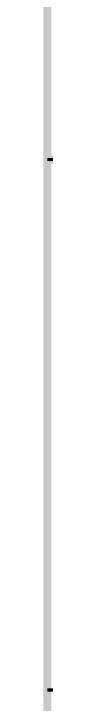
# Model space of a CAD drawing. Extents: x -518586 to 1253874, y -62343 to 661177.
# Drawn here: x 1242838 to 1242904, y 266922 to 281175 of the extents above; entities that cross this region are included whole.
import ezdxf

# ---------------------------------------------------------------- set-up
doc = ezdxf.new("R2010")
doc.units = 0
doc.header["$LTSCALE"] = 1000
doc.header["$MEASUREMENT"] = 0
doc.layers.add('图框', color=7, linetype='Continuous')

msp = doc.modelspace()

# ---------------------------------------------------------------- linework, layer by layer
at = {"layer": '图框', "color": 4, "const_width": 163}
msp.add_lwpolyline([(1242920, 292607), (1242920, 206507)], dxfattribs=at)
msp.add_lwpolyline([(1242920, 292607), (1252325, 292607), (1252325, 206507), (1242920, 206507)], close=True, dxfattribs=at)
at = {"layer": '图框', "color": 0}
for points, const_width in [([(1242920, 278167), (1252289, 278167)], 164), ([(1242920, 278167), (1252289, 278167)], 164), ([(1242920, 278167), (1252289, 278167)], 164), ([(1242920, 278167), (1252289, 278167)], 164), ([(1242920, 278167), (1252289, 278167)], 66.6), ([(1242920, 267215), (1252289, 267215)], 65.2)]:
    msp.add_lwpolyline(points, dxfattribs=dict(at, const_width=const_width))

doc.saveas('drawing.dxf')
